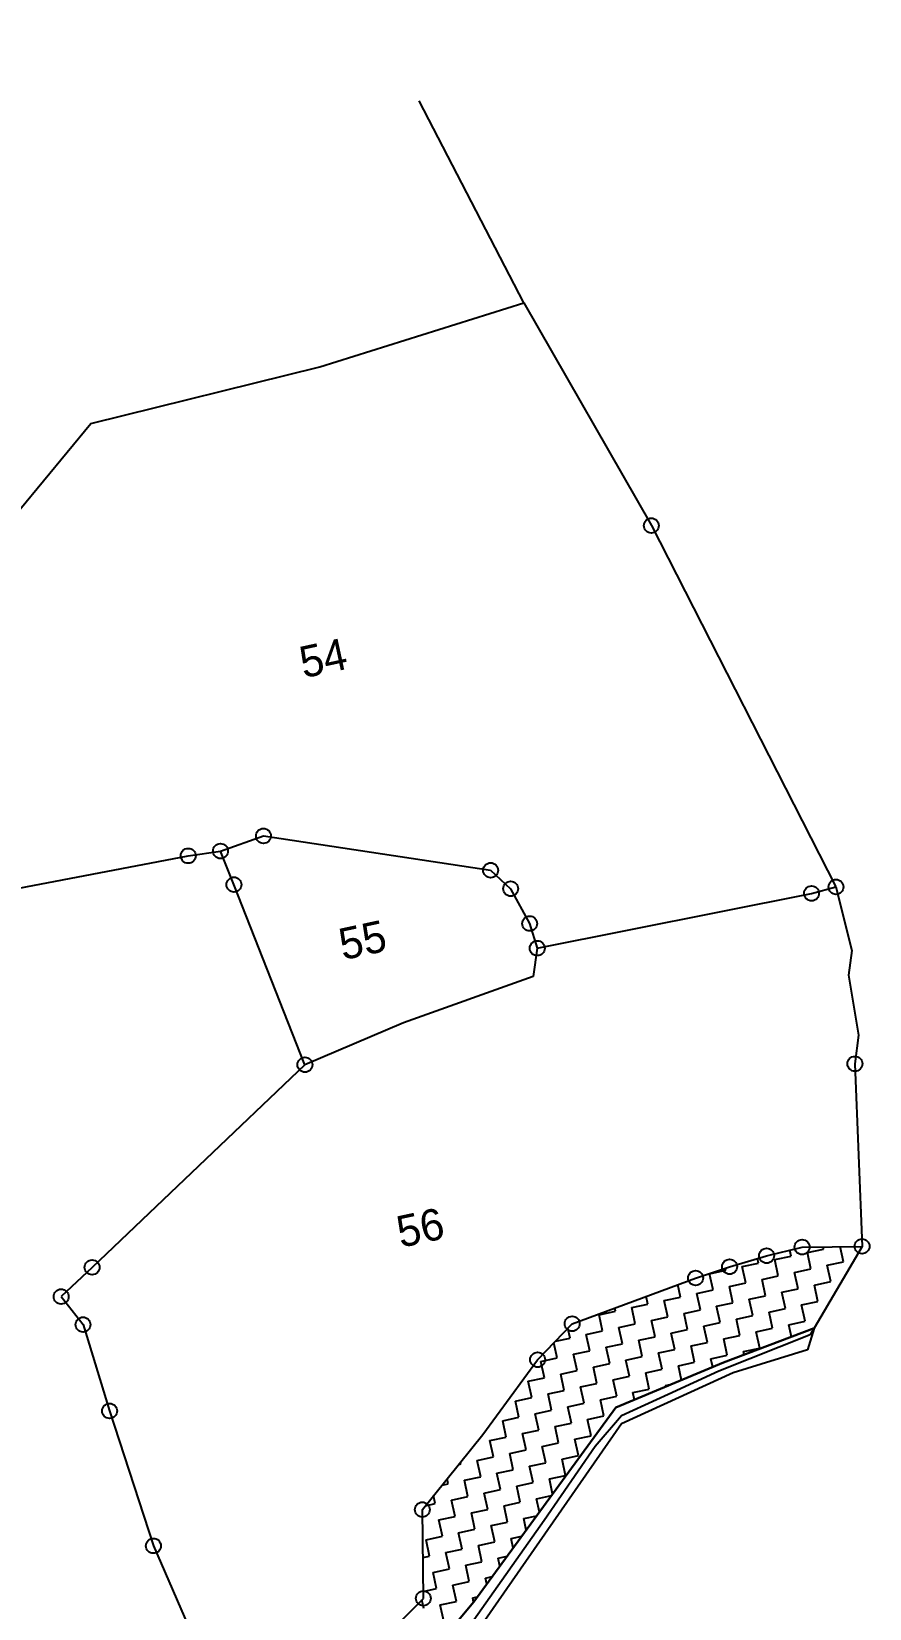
# Model space of a CAD drawing. Header units: metres. Extents: x 328584 to 331613, y 1804654 to 1807240.
# Drawn here: x 331145 to 331613, y 1806360 to 1807240 of the extents above; entities that cross this region are included whole.
import ezdxf

# ---------------------------------------------------------------- set-up
doc = ezdxf.new("R2010")
doc.units = ezdxf.units.M
doc.linetypes.add('DASHDOT', pattern=[25.4, 12.7, -6.35, 0, -6.35])
doc.linetypes.add('DIVIDE', pattern=[31.75, 12.7, -6.35, 0, -6.35, 0, -6.35])
for name, color, linetype in [('OFF', 1, 'Continuous'), ('POLY_HATCH', 12, 'Continuous'), ('POLY_PARCEL', 6, 'Continuous'), ('POLY_WATER', 4, 'Continuous'), ('TEXT_PARCEL', 7, 'Continuous'), ('V-BOUND_LINE', 7, 'Continuous'), ('V_BOUND_STREAM_LINE', 7, 'DASHDOT'), ('V_DIVIDE_LINE', 7, 'DIVIDE')]:
    doc.layers.add(name, color=color, linetype=linetype)
doc.styles.add('TEXT_MAP', font='', dxfattribs={"height": 0.5})
doc.styles.get('TEXT_MAP').set_extended_font_data('Kruti Dev 050')

msp = doc.modelspace()

# ---------------------------------------------------------------- linework, layer by layer
for centre in [(331491.21, 1806964.13), (331274.73, 1806790.95), (331232.73, 1806779.85), (331250.74, 1806782.51), (331401.51, 1806771.81), (331258.25, 1806763.78), (331412.69, 1806761.47), (331580.61, 1806758.88), (331594.26, 1806762.51), (331423.28, 1806742.07), (331427.53, 1806728.31), (331297.88, 1806663.26), (331604.81, 1806663.8), (331555.53, 1806556.69), (331575.36, 1806561.53), (331608.8, 1806561.95), (331179.08, 1806550.23), (331534.87, 1806550.57), (331515.9, 1806544.28), (331161.81, 1806533.9), (331174.01, 1806518.29), (331447.02, 1806518.78), (331427.74, 1806498.69), (331188.82, 1806470.11), (331363.4, 1806415.07), (331213.3, 1806394.83), (331363.96, 1806365.54)]:
    msp.add_circle(centre, 4.16)
at = {"layer": 'OFF'}
msp.add_line((331582.12, 1806516.37), (331578.29, 1806504.22), dxfattribs=at)
at = {"layer": 'POLY_HATCH'}
for p, q in [((331555.53, 1806556.69), (331575.36, 1806561.53)), ((331575.36, 1806561.53), (331608.8, 1806561.95)), ((331608.8, 1806561.95), (331582.12, 1806516.37)), ((331515.9, 1806544.28), (331534.87, 1806550.57)), ((331534.87, 1806550.57), (331555.53, 1806556.69)), ((331447.02, 1806518.78), (331515.9, 1806544.28)), ((331427.74, 1806498.69), (331447.02, 1806518.78)), ((331582.12, 1806516.37), (331531.4, 1806497.06)), ((331397.2, 1806456.96), (331427.74, 1806498.69)), ((331531.4, 1806497.06), (331471.3, 1806471.98)), ((331471.3, 1806471.98), (331392.21, 1806363.63)), ((331363.4, 1806415.07), (331397.2, 1806456.96)), ((331363.96, 1806365.54), (331363.4, 1806415.07)), ((331312.51, 1806313.79), (331363.96, 1806365.54)), ((331392.21, 1806363.63), (331380.86, 1806350.01))]:
    msp.add_line(p, q, dxfattribs=at)
at = {"layer": 'POLY_HATCH', "linetype": 'Continuous'}
for p, q in [((331569.19, 1806556.52), (331568.47, 1806559.85)), ((331578.28, 1806558.48), (331587.37, 1806560.45)), ((331580.25, 1806549.39), (331578.28, 1806558.48)), ((331587.37, 1806560.45), (331587.11, 1806561.68)), ((331598.43, 1806553.32), (331596.6, 1806561.79)), ((331532.82, 1806548.65), (331532.57, 1806549.81)), ((331541.91, 1806550.61), (331551, 1806552.58)), ((331543.88, 1806541.52), (331541.91, 1806550.61)), ((331551, 1806552.58), (331550.44, 1806555.18)), ((331560.1, 1806554.55), (331569.19, 1806556.52)), ((331562.06, 1806545.46), (331560.1, 1806554.55)), ((331589.34, 1806551.36), (331598.43, 1806553.32)), ((331591.31, 1806542.26), (331589.34, 1806551.36)), ((331523.73, 1806546.68), (331532.82, 1806548.65)), ((331525.69, 1806537.59), (331523.73, 1806546.68)), ((331534.79, 1806539.55), (331543.88, 1806541.52)), ((331552.97, 1806543.49), (331562.06, 1806545.46)), ((331554.94, 1806534.4), (331552.97, 1806543.49)), ((331571.16, 1806547.42), (331580.25, 1806549.39)), ((331573.12, 1806538.33), (331571.16, 1806547.42)), ((331582.22, 1806540.3), (331591.31, 1806542.26)), ((331489.32, 1806529.72), (331488.38, 1806534.09)), ((331498.42, 1806531.69), (331507.51, 1806533.65)), ((331507.51, 1806533.65), (331506, 1806540.61)), ((331516.6, 1806535.62), (331525.69, 1806537.59)), ((331518.57, 1806526.53), (331516.6, 1806535.62)), ((331536.75, 1806530.46), (331534.79, 1806539.55)), ((331545.85, 1806532.43), (331554.94, 1806534.4)), ((331547.81, 1806523.34), (331545.85, 1806532.43)), ((331564.03, 1806536.36), (331573.12, 1806538.33)), ((331566, 1806527.27), (331564.03, 1806536.36)), ((331584.18, 1806531.2), (331582.22, 1806540.3)), ((331462.05, 1806523.82), (331471.14, 1806525.79)), ((331464.01, 1806514.73), (331462.05, 1806523.82)), ((331471.14, 1806525.79), (331470.75, 1806527.56)), ((331480.23, 1806527.75), (331489.32, 1806529.72)), ((331482.2, 1806518.66), (331480.23, 1806527.75)), ((331500.38, 1806522.59), (331498.42, 1806531.69)), ((331509.48, 1806524.56), (331518.57, 1806526.53)), ((331511.44, 1806515.47), (331509.48, 1806524.56)), ((331527.66, 1806528.5), (331536.75, 1806530.46)), ((331529.63, 1806519.4), (331527.66, 1806528.5)), ((331538.72, 1806521.37), (331547.81, 1806523.34)), ((331556.9, 1806525.3), (331566, 1806527.27)), ((331558.87, 1806516.21), (331556.9, 1806525.3)), ((331575.09, 1806529.24), (331584.18, 1806531.2)), ((331577.06, 1806520.15), (331575.09, 1806529.24)), ((331445.83, 1806510.79), (331444.64, 1806516.29)), ((331454.92, 1806512.76), (331464.01, 1806514.73)), ((331473.1, 1806516.69), (331482.2, 1806518.66)), ((331475.07, 1806507.6), (331473.1, 1806516.69)), ((331491.29, 1806520.63), (331500.38, 1806522.59)), ((331493.26, 1806511.53), (331491.29, 1806520.63)), ((331502.35, 1806513.5), (331511.44, 1806515.47)), ((331520.53, 1806517.44), (331529.63, 1806519.4)), ((331522.5, 1806508.34), (331520.53, 1806517.44)), ((331540.69, 1806512.28), (331538.72, 1806521.37)), ((331549.78, 1806514.24), (331558.87, 1806516.21)), ((331567.96, 1806518.18), (331577.06, 1806520.15)), ((331569.4, 1806511.53), (331567.96, 1806518.18)), ((331438.7, 1806499.73), (331436.87, 1806508.2)), ((331437.66, 1806509.02), (331445.83, 1806510.79)), ((331456.89, 1806503.67), (331454.92, 1806512.76)), ((331465.98, 1806505.63), (331475.07, 1806507.6)), ((331467.95, 1806496.54), (331465.98, 1806505.63)), ((331484.16, 1806509.57), (331493.26, 1806511.53)), ((331486.13, 1806500.47), (331484.16, 1806509.57)), ((331504.32, 1806504.41), (331502.35, 1806513.5)), ((331513.41, 1806506.38), (331522.5, 1806508.34)), ((331515.38, 1806497.28), (331513.41, 1806506.38)), ((331531.59, 1806510.31), (331540.69, 1806512.28)), ((331533.56, 1806501.22), (331531.59, 1806510.31)), ((331551.75, 1806505.15), (331549.78, 1806514.24)), ((331429.61, 1806497.77), (331438.7, 1806499.73)), ((331431.58, 1806488.67), (331429.61, 1806497.77)), ((331447.79, 1806501.7), (331456.89, 1806503.67)), ((331449.76, 1806492.61), (331447.79, 1806501.7)), ((331477.04, 1806498.51), (331486.13, 1806500.47)), ((331479.01, 1806489.42), (331477.04, 1806498.51)), ((331495.22, 1806502.44), (331504.32, 1806504.41)), ((331497.19, 1806493.35), (331495.22, 1806502.44)), ((331506.28, 1806495.32), (331515.38, 1806497.28)), ((331524.47, 1806499.25), (331533.56, 1806501.22)), ((331525.48, 1806494.59), (331524.47, 1806499.25)), ((331542.65, 1806503.18), (331551.75, 1806505.15)), ((331543.02, 1806501.48), (331542.65, 1806503.18)), ((331422.48, 1806486.71), (331431.58, 1806488.67)), ((331440.67, 1806490.64), (331449.76, 1806492.61)), ((331442.64, 1806481.55), (331440.67, 1806490.64)), ((331458.85, 1806494.57), (331467.95, 1806496.54)), ((331460.82, 1806485.48), (331458.85, 1806494.57)), ((331469.91, 1806487.45), (331479.01, 1806489.42)), ((331488.1, 1806491.38), (331497.19, 1806493.35)), ((331490.07, 1806482.29), (331488.1, 1806491.38)), ((331508.02, 1806487.3), (331506.28, 1806495.32)), ((331424.45, 1806477.61), (331422.48, 1806486.71)), ((331433.54, 1806479.58), (331442.64, 1806481.55)), ((331435.51, 1806470.49), (331433.54, 1806479.58)), ((331451.73, 1806483.51), (331460.82, 1806485.48)), ((331453.7, 1806474.42), (331451.73, 1806483.51)), ((331471.88, 1806478.36), (331469.91, 1806487.45)), ((331480.97, 1806480.32), (331490.07, 1806482.29)), ((331481.83, 1806476.37), (331480.97, 1806480.32)), ((331499.16, 1806484.26), (331502.4, 1806484.96)), ((331499.29, 1806483.66), (331499.16, 1806484.26)), ((331415.36, 1806475.65), (331424.45, 1806477.61)), ((331417.33, 1806466.55), (331415.36, 1806475.65)), ((331426.42, 1806468.52), (331435.51, 1806470.49)), ((331444.6, 1806472.45), (331453.7, 1806474.42)), ((331446.57, 1806463.36), (331444.6, 1806472.45)), ((331462.79, 1806476.39), (331471.88, 1806478.36)), ((331464.76, 1806467.3), (331462.79, 1806476.39)), ((331408.23, 1806464.59), (331417.33, 1806466.55)), ((331410.2, 1806455.49), (331408.23, 1806464.59)), ((331428.38, 1806459.43), (331426.42, 1806468.52)), ((331437.48, 1806461.4), (331446.57, 1806463.36)), ((331455.66, 1806465.33), (331464.76, 1806467.3)), ((331457.63, 1806456.24), (331455.66, 1806465.33)), ((331401.11, 1806453.53), (331410.2, 1806455.49)), ((331403.07, 1806444.43), (331401.11, 1806453.53)), ((331419.29, 1806457.46), (331428.38, 1806459.43)), ((331421.26, 1806448.37), (331419.29, 1806457.46)), ((331439.44, 1806452.3), (331437.48, 1806461.4)), ((331448.54, 1806454.27), (331457.63, 1806456.24)), ((331450.5, 1806445.18), (331448.54, 1806454.27)), ((331393.98, 1806442.47), (331403.07, 1806444.43)), ((331412.17, 1806446.4), (331421.26, 1806448.37)), ((331414.13, 1806437.31), (331412.17, 1806446.4)), ((331430.35, 1806450.34), (331439.44, 1806452.3)), ((331432.32, 1806441.24), (331430.35, 1806450.34)), ((331441.41, 1806443.21), (331450.5, 1806445.18)), ((331383.72, 1806440.25), (331384.89, 1806440.5)), ((331384.89, 1806440.5), (331384.68, 1806441.45)), ((331395.95, 1806433.37), (331393.98, 1806442.47)), ((331405.04, 1806435.34), (331414.13, 1806437.31)), ((331407.01, 1806426.25), (331405.04, 1806435.34)), ((331423.23, 1806439.28), (331432.32, 1806441.24)), ((331425.19, 1806430.18), (331423.23, 1806439.28)), ((331443.38, 1806434.12), (331441.41, 1806443.21)), ((331374.41, 1806428.72), (331377.76, 1806429.44)), ((331377.76, 1806429.44), (331377.18, 1806432.15)), ((331386.86, 1806431.41), (331395.95, 1806433.37)), ((331388.82, 1806422.32), (331386.86, 1806431.41)), ((331416.1, 1806428.22), (331425.19, 1806430.18)), ((331418.07, 1806419.12), (331416.1, 1806428.22)), ((331434.29, 1806432.15), (331443.38, 1806434.12)), ((331436.1, 1806423.76), (331434.29, 1806432.15)), ((331365.11, 1806417.18), (331370.64, 1806418.38)), ((331370.64, 1806418.38), (331369.67, 1806422.84)), ((331379.73, 1806420.35), (331388.82, 1806422.32)), ((331381.7, 1806411.26), (331379.73, 1806420.35)), ((331397.92, 1806424.28), (331407.01, 1806426.25)), ((331399.88, 1806415.19), (331397.92, 1806424.28)), ((331408.98, 1806417.16), (331418.07, 1806419.12)), ((331427.16, 1806421.09), (331435.46, 1806422.89)), ((331428.76, 1806413.7), (331427.16, 1806421.09)), ((331372.61, 1806409.29), (331381.7, 1806411.26)), ((331374.57, 1806400.2), (331372.61, 1806409.29)), ((331390.79, 1806413.22), (331399.88, 1806415.19)), ((331392.76, 1806404.13), (331390.79, 1806413.22)), ((331410.94, 1806408.06), (331408.98, 1806417.16)), ((331420.04, 1806410.03), (331427.21, 1806411.58)), ((331421.42, 1806403.65), (331420.04, 1806410.03)), ((331363.51, 1806407.32), (331363.49, 1806407.43)), ((331363.49, 1806407.32), (331363.51, 1806407.32)), ((331365.48, 1806398.23), (331374.57, 1806400.2)), ((331383.66, 1806402.16), (331392.76, 1806404.13)), ((331385.63, 1806393.07), (331383.66, 1806402.16)), ((331401.85, 1806406.1), (331410.94, 1806408.06)), ((331403.82, 1806397), (331401.85, 1806406.1)), ((331412.91, 1806398.97), (331418.96, 1806400.28)), ((331367.45, 1806389.14), (331365.48, 1806398.23)), ((331376.54, 1806391.1), (331385.63, 1806393.07)), ((331378.51, 1806382.01), (331376.54, 1806391.1)), ((331394.72, 1806395.04), (331403.82, 1806397)), ((331396.69, 1806385.95), (331394.72, 1806395.04)), ((331414.07, 1806393.59), (331412.91, 1806398.97)), ((331363.71, 1806388.33), (331367.45, 1806389.14)), ((331387.6, 1806383.98), (331396.69, 1806385.95)), ((331389.57, 1806374.89), (331387.6, 1806383.98)), ((331405.78, 1806387.91), (331410.71, 1806388.98)), ((331406.73, 1806383.53), (331405.78, 1806387.91)), ((331369.41, 1806380.04), (331378.51, 1806382.01)), ((331371.38, 1806370.95), (331369.41, 1806380.04)), ((331380.47, 1806372.92), (331389.57, 1806374.89)), ((331398.66, 1806376.85), (331402.46, 1806377.67)), ((331399.39, 1806373.47), (331398.66, 1806376.85)), ((331364.26, 1806359.89), (331363.2, 1806364.77)), ((331363.92, 1806369.34), (331371.38, 1806370.95)), ((331382.44, 1806363.83), (331380.47, 1806372.92)), ((331391.53, 1806365.79), (331394.2, 1806366.37)), ((331392.04, 1806363.44), (331391.53, 1806365.79)), ((331373.35, 1806361.86), (331382.44, 1806363.83)), ((331375.32, 1806352.77), (331373.35, 1806361.86))]:
    msp.add_line(p, q, dxfattribs=at)
at = {"layer": 'POLY_PARCEL'}
for p, q in [((331250.74, 1806782.51), (331274.73, 1806790.95)), ((331274.73, 1806790.95), (331401.51, 1806771.81)), ((331069.9, 1806748.72), (331232.73, 1806779.85)), ((331232.73, 1806779.85), (331250.74, 1806782.51)), ((331258.25, 1806763.78), (331250.74, 1806782.51)), ((331401.51, 1806771.81), (331412.69, 1806761.47)), ((331297.88, 1806663.26), (331258.25, 1806763.78)), ((331412.69, 1806761.47), (331423.28, 1806742.07)), ((331580.61, 1806758.88), (331594.26, 1806762.51)), ((331427.53, 1806728.31), (331580.61, 1806758.88)), ((331423.28, 1806742.07), (331427.53, 1806728.31)), ((331427.53, 1806728.31), (331425.2, 1806712.5)), ((331425.2, 1806712.5), (331352.87, 1806686.64)), ((331352.87, 1806686.64), (331297.88, 1806663.26)), ((331297.88, 1806663.26), (331179.08, 1806550.23)), ((331555.53, 1806556.69), (331575.36, 1806561.53)), ((331575.36, 1806561.53), (331608.8, 1806561.95)), ((331179.08, 1806550.23), (331161.81, 1806533.9)), ((331515.9, 1806544.28), (331534.87, 1806550.57)), ((331534.87, 1806550.57), (331555.53, 1806556.69)), ((331447.02, 1806518.78), (331515.9, 1806544.28)), ((331161.81, 1806533.9), (331174.01, 1806518.29)), ((331174.01, 1806518.29), (331188.82, 1806470.11)), ((331427.74, 1806498.69), (331447.02, 1806518.78)), ((331397.2, 1806456.96), (331427.74, 1806498.69)), ((331188.82, 1806470.11), (331213.3, 1806394.83)), ((331363.4, 1806415.07), (331397.2, 1806456.96)), ((331363.96, 1806365.54), (331363.4, 1806415.07)), ((331213.3, 1806394.83), (331263.51, 1806279.4)), ((331312.51, 1806313.79), (331363.96, 1806365.54))]:
    msp.add_line(p, q, dxfattribs=at)
at = {"layer": 'POLY_WATER'}
for p, q in [((331531.4, 1806497.06), (331582.12, 1806516.37)), ((331471.3, 1806471.98), (331531.4, 1806497.06)), ((331578.29, 1806504.22), (331536.96, 1806491.43)), ((331536.96, 1806491.43), (331474.6, 1806462.83)), ((331392.21, 1806363.63), (331471.3, 1806471.98)), ((331474.6, 1806462.83), (331398.27, 1806353.22)), ((331380.86, 1806350.01), (331392.21, 1806363.63))]:
    msp.add_line(p, q, dxfattribs=at)
at = {"layer": 'V-BOUND_LINE'}
for p, q in [((331306.14, 1807052.64), (331420.11, 1807088.35)), ((331420.11, 1807088.35), (331491.21, 1806964.13)), ((331178.3, 1807021.14), (331306.14, 1807052.64)), ((331063.67, 1806882.38), (331178.3, 1807021.14)), ((331491.21, 1806964.13), (331594.26, 1806762.51)), ((331594.26, 1806762.51), (331603.15, 1806726.93)), ((331603.15, 1806726.93), (331601.29, 1806713.35)), ((331601.29, 1806713.35), (331606.75, 1806679.79)), ((331606.75, 1806679.79), (331604.81, 1806663.8)), ((331604.81, 1806663.8), (331608.8, 1806561.95)), ((331608.8, 1806561.95), (331582.12, 1806516.37))]:
    msp.add_line(p, q, dxfattribs=at)
at = {"layer": 'V_BOUND_STREAM_LINE', "ltscale": 10}
for p, q in [((331582.12, 1806516.37), (331579.9, 1806512.57)), ((331579.9, 1806512.57), (331528.91, 1806492.37)), ((331579.9, 1806512.57), (331579.9, 1806512.57)), ((331528.91, 1806492.37), (331500.63, 1806479.29)), ((331500.63, 1806479.29), (331474.47, 1806467.29)), ((331474.47, 1806467.29), (331459.84, 1806450.32)), ((331459.84, 1806450.32), (331431.32, 1806408.91)), ((331431.32, 1806408.91), (331392.15, 1806353.44))]:
    msp.add_line(p, q, dxfattribs=at)
at = {"layer": 'V_DIVIDE_LINE', "ltscale": 10}
msp.add_line((331420.11, 1807088.35), (331341.52, 1807239.78), dxfattribs=at)

# ---------------------------------------------------------------- texts
at = {"layer": 'TEXT_PARCEL', "style": 'TEXT_MAP'}
for s, p in [('54', (331297.12, 1806878.88)), ('55', (331319.08, 1806721.56)), ('56', (331351.32, 1806561.1))]:
    msp.add_text(s, height=17.58, rotation=12.20696, dxfattribs=at).set_placement(p)

doc.saveas('drawing.dxf')
